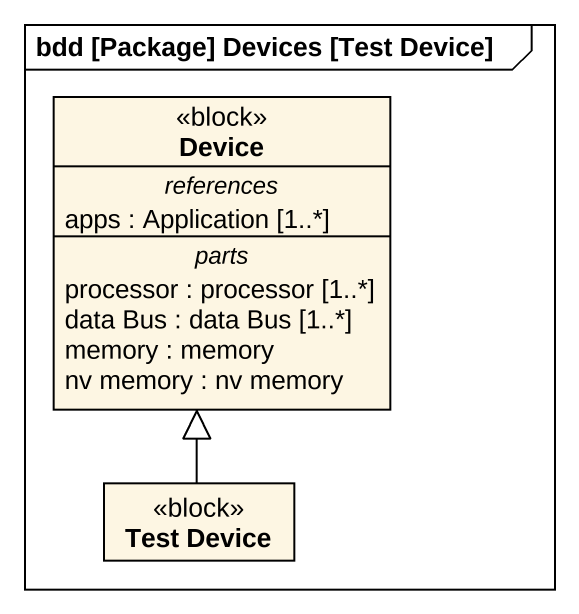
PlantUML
@startuml
mainframe bdd [Package] Devices [Test Device]
hide circle
hide empty members
class Device <<block>> {
  -- references --
  apps : Application [1..*]
  -- parts --
  processor : processor [1..*]
  data Bus : data Bus [1..*]
  memory : memory
  nv memory : nv memory
}
class "Test Device" as Test_Device <<block>>
Test_Device -up-|> Device
@enduml
